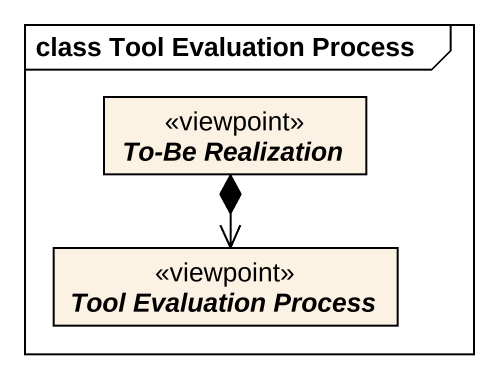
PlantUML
@startuml
mainframe class Tool Evaluation Process
hide circle
hide empty members
abstract class "To-Be Realization" as To_Be_Realization <<viewpoint>>
abstract class "Tool Evaluation Process" as Tool_Evaluation_Process <<viewpoint>>
To_Be_Realization *--> Tool_Evaluation_Process
@enduml
